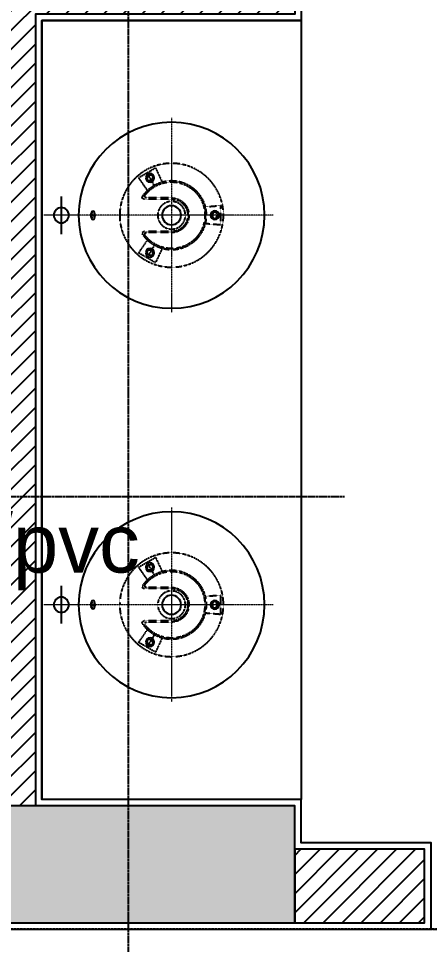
# Model space of a CAD drawing. Header units: inches. Extents: x 1721084 to 1854744, y 225101 to 488646.
# Drawn here: x 1785634 to 1786584, y 237591 to 239731 of the extents above; entities that cross this region are included whole.
import ezdxf

# ---------------------------------------------------------------- set-up
doc = ezdxf.new("R2010")
doc.units = ezdxf.units.IN
doc.header["$MEASUREMENT"] = 0
for name, pattern in [('X-PL-T5$0$X-GRID-TYPICAL$0$CENTER2', [1.125, 0.75, -0.125, 0.125, -0.125]), ('X-PL-T5$0$X-PL-T5$0$DASHEDX2', [1.5, 1, -0.5]), ('X-PL-T5$0$X-WC-ME_3_5$0$CENTER', [6, 3, -1, 1, -1]), ('X-PL-T5$0$X-WC-ME_3_5$0$DASHED', [0.75, 0.5, -0.25])]:
    doc.linetypes.add(name, pattern=pattern)
for name, color, linetype in [('A-ANNO-DIM 100', 252, 'Continuous'), ('X-PL-T5$0$A-XREF', 250, 'Continuous'), ('X-PL-T5$0$X-GRID-TYPICAL$0$A-GRID', 250, 'X-PL-T5$0$X-GRID-TYPICAL$0$CENTER2'), ('X-PL-T5$0$X-PL-T5$0$A-FLOR-WALL', 250, 'Continuous'), ('X-PL-T5$0$X-PL-T5$0$A-XREF', 250, 'Continuous'), ('X-PL-T5$0$X-PL-T5$0$B- Ranh Lo Gioi', 250, 'X-PL-T5$0$X-PL-T5$0$DASHEDX2'), ('X-PL-T5$0$X-WC-ME_3_5$0$A-FLOR-PATT', 250, 'Continuous'), ('X-PL-T5$0$X-WC-ME_3_5$0$A-FLOR-WALL', 7, 'Continuous'), ('X-PL-T5$0$X-WC-ME_3_5$0$A-FLOR-WALL-FNSH', 16, 'Continuous'), ('X-PL-T5$0$X-WC-ME_3_5$0$A-FURN-EQPM', 49, 'Continuous'), ('X-PL-T5$0$XREF1$0$A-FLOR-COLS-CONC', 6, 'Continuous'), ('X-PL-T5$0$XREF1$0$A-FLOR-PATT', 250, 'Continuous')]:
    doc.layers.add(name, color=color, linetype=linetype)
doc.styles.add('HDUNGARC', font='vn_vni.shx')

# ---------------------------------------------------------------- blocks, each defined once
blk = doc.blocks.new('X-PL-T5$0$X-GRID-TYPICAL')
at = {"layer": 'X-PL-T5$0$X-GRID-TYPICAL$0$A-GRID', "ltscale": 8}
for p, q in [((15100, -3650), (15100, 14420)), ((-3600, 0), (15600, 0)), ((-3600, -1000), (30944.3, -1000))]:
    blk.add_line(p, q, dxfattribs=at)
blk = doc.blocks.new('X-PL-T5$0$X-WC-ME_3_5$0$lavabo am plan')
at = {"linetype": 'X-PL-T5$0$X-WC-ME_3_5$0$CENTER', "lineweight": 13, "ltscale": 0.3}
for p, q in [((0, 235), (0, -295.7)), ((225, 0), (-225, 0))]:
    blk.add_line(p, q, dxfattribs=at)
at = {"linetype": 'X-PL-T5$0$X-WC-ME_3_5$0$DASHED'}
for p, q in [((-22.5, 113.5), (-19.5, 77.6)), ((22.5, 113.5), (-22.5, 113.5)), ((19.5, 77.6), (22.5, 113.5)), ((-40, 0), (-40, -58.2)), ((-37.5, 0), (-37.5, -63.7)), ((37.5, 0), (37.5, -63.7)), ((40, 0), (40, -58.2)), ((-76.9, -21.9), (-109.5, -37.2)), ((-109.5, -37.2), (-87, -76.2)), ((-66.7, -38.5), (-98.3, -56.7)), ((66.7, -38.5), (98.3, -56.7)), ((109.5, -37.2), (76.9, -21.9)), ((87, -76.2), (109.5, -37.2)), ((-87, -76.2), (-57.4, -55.7)), ((57.4, -55.7), (87, -76.2))]:
    blk.add_line(p, q, dxfattribs=at)
for p, q in [((0, -187), (0, -177)), ((43.6, -255), (-43.6, -255))]:
    blk.add_line(p, q)
for centre, radius in [((0, 0), 215), ((0, 99.9), 10), ((0, 0), 22), ((-86.5, -49.9), 10), ((86.5, -49.9), 10), ((0, -255), 17.5)]:
    blk.add_circle(centre, radius)
for radius in [120, 32]:
    blk.add_circle((0, 0), radius, dxfattribs=at)
for centre, radius, start, end in [((0, 0), 80, 303.0966, 236.9034), ((0, 0), 77, 307.0664, 232.9336), ((0, 0), 40, 0, 180), ((0, 0), 37.5, 0, 180), ((-44, -58.2), 4, 232.9336, 0), ((-41.5, -63.7), 4, 236.9034, 0), ((41.5, -63.7), 4, 180, 303.0966), ((44, -58.2), 4, 180, 307.0664)]:
    blk.add_arc(centre, radius, start, end, dxfattribs=at)
blk.add_arc((0, -200.3), 17.3, 63.2447, 116.7553)
for centre, major_axis, ratio in [((0, 99.9), (7.5, 0), 0.733333), ((-86.5, -49.9), (3.75, -6.5), 0.733333), ((86.5, -49.9), (3.75, 6.5), 0.733333), ((0, -182), (9.5, 0), 0.526316)]:
    blk.add_ellipse(centre, major_axis=major_axis, ratio=ratio)
blk = doc.blocks.new('X-PL-T5$0$X-WC-ME_3_5')
at = {"layer": 'X-PL-T5$0$X-WC-ME_3_5$0$A-FLOR-PATT'}
h = blk.add_hatch(dxfattribs=at)
h.set_pattern_fill('ANSI31', color=250, scale=250)
h.paths.add_polyline_path([(13685, 2485), (13585, 2485), (13585, 2415), (13685, 2415)])
h.paths.add_polyline_path([(15675, 2485), (14625, 2485), (14625, 2415), (15415, 2415), (15415, 1185), (14815, 1185), (14815, -715), (14885, -715), (14885, 1115), (15485, 1115), (15485, 2415), (15675, 2415)])
h.paths.add_polyline_path([(17779, 2085), (16785, 2085), (16785, 2885), (16715, 2885), (16715, 2485), (16615, 2485), (16615, 2415), (16715, 2415), (16715, 615), (16785, 615), (16785, 2015), (17709, 2015), (17709, 615), (19915, 615), (19915, 685), (17779, 685)])
h.paths.add_polyline_path([(20685, 2085), (20515, 2085), (20515, 685), (20685, 685)])
h = blk.add_hatch(dxfattribs=at)
h.set_pattern_fill('ANSI31', color=250, scale=250)
h.paths.add_polyline_path([(15785, -815), (15485, -815), (15485, -985), (15785, -985)])
at = {"layer": 'X-PL-T5$0$X-WC-ME_3_5$0$A-FLOR-WALL'}
blk.add_lwpolyline([(14815, -715), (14815, 1185), (15415, 1185), (15415, 2415), (14625, 2415), (14625, 2485), (15675, 2485), (15675, 2415), (15485, 2415), (15485, 1115), (14885, 1115), (14885, -715), (14815, -715)], dxfattribs=at)
blk.add_lwpolyline([(15485, -985), (15785, -985), (15785, -815), (15485, -815)], close=True, dxfattribs=at)
at = {"layer": 'X-PL-T5$0$X-WC-ME_3_5$0$A-FLOR-WALL-FNSH', "ltscale": 200}
for points in [[(15400, 2400), (14610, 2400), (14610, 2500), (15690, 2500), (15690, 2400), (15500, 2400), (15500, 1100), (14900, 1100), (14900, -700)], [(14800, -1000), (15800, -1000), (15800, -800), (15500, -800), (15500, -700), (14900, -700)]]:
    blk.add_lwpolyline(points, dxfattribs=at)
at = {"layer": 'X-PL-T5$0$X-WC-ME_3_5$0$A-FURN-EQPM'}
blk.add_lwpolyline([(14900, 1100), (15500, 1100), (15500, -700), (14900, -700)], close=True, dxfattribs=at)
at = {"layer": 'X-PL-T5$0$X-WC-ME_3_5$0$A-FURN-EQPM', "xscale": -1, "rotation": 270}
for p in [(15200, 650), (15200, -250)]:
    blk.add_blockref('X-PL-T5$0$X-WC-ME_3_5$0$lavabo am plan', p, dxfattribs=at)
blk = doc.blocks.new('X-PL-T5$0$XREF1')
at = {"layer": 'X-PL-T5$0$XREF1$0$A-FLOR-PATT'}
h = blk.add_hatch(dxfattribs=at)
h.set_pattern_fill('!BTCT', color=250, scale=20, pattern_type=2)
h.set_pattern_definition([(50, (0, 0), (143.45204, -12.55043), [15, -165]), (355, (0, 0), (-27.7503, 150.4384), [12, -132]), (100.4514, (11.95, -1.05), (115.7019, 137.8879), [12.74804, -140.2284]), (46.1842, (0, 40), (213.4482, -33.1038), [22.5, -247.5]), (96.6356, (17.79, 37.24), (186.9325, 194.8236), [19.122, -210.3426]), (351.1842, (0, 40), (186.9324, 194.8237), [18, -198]), (21, (20, 30), (119.3814, -80.5238), [15, -165]), (326, (20, 30), (48.6631, 145.03), [12, -132]), (71.4514, (29.95, 23.29), (168.0445, 64.5061), [12.74804, -140.2284]), (37.5, (0, 0), (2.43197, 66.57877), [0, -130.4, 0, -134, 0, -132.5]), (7.5, (0, 0), (52.6139, 78.88234), [0, -76.4, 0, -127.4, 0, -50.5]), (327.5, (-44.6, 0), (106.76449, -4.51097), [0, -50, 0, -156, 0, -207]), (317.5, (-64.6, 0), (116.63723, 20.021), [0, -65, 0, -103.6, 0, -147]), (45, (0, 0), (-60.10408, 60.10408), []), (45, (0, 24.5), (-60.10408, 60.10408), [])])
h.paths.add_polyline_path([(20685, 3915), (20685, 4285), (20415, 4285), (20415, 3915)])
h.paths.add_polyline_path([(19915, 685), (19915, 374.6), (20685, 374.6), (20685, 685)])
h.paths.add_polyline_path([(15485, -985), (15485, -715), (14815, -715), (14815, -985)])
h.paths.add_polyline_path([(15385, 4285), (15015, 4285), (15015, 3915), (15385, 3915)])
h.paths.add_polyline_path([(8785, 5465), (8785, 5935), (8315, 5935), (8315, 5465)])
h.paths.add_polyline_path([(300, 385), (15, 385), (15, 15), (300, 15)])
h.paths.add_polyline_path([(4265, -985), (4735, -985), (4735, -715), (4265, -715)])
h.paths.add_polyline_path([(8515, -985), (8785, -985), (8785, -615), (8515, -615)])
h.paths.add_polyline_path([(15, 5465), (485, 5465), (485, 5935), (15, 5935)])
h.paths.add_polyline_path([(285, 11335), (15, 11335), (15, 10965), (285, 10965)])
h.paths.add_polyline_path([(8785, 11336.6), (8515, 11352.5), (8515, 10965), (8785, 10965)])
h.paths.add_polyline_path([(4735, 11575.6), (4265, 11603.3), (4265, 11315), (4735, 11315)])
h.paths.add_polyline_path([(20685, 10634.3), (20415, 10650.2), (20415, 10215), (20685, 10215)])
h.paths.add_polyline_path([(15485, 10941.1), (15015, 10968.9), (15015, 10665), (15485, 10665)])
h.paths.add_polyline_path([(25585, 10345.1), (25415, 10355.1), (25415, 10060.1), (25585, 10060.1)])
at = {"layer": 'X-PL-T5$0$XREF1$0$A-FLOR-COLS-CONC'}
blk.add_lwpolyline([(14815, -985), (15485, -985), (15485, -715), (14815, -715)], close=True, dxfattribs=at)
blk = doc.blocks.new('X-PL-T5$0$X-PL-T5')
at = {"layer": 'X-PL-T5$0$X-PL-T5$0$B- Ranh Lo Gioi', "color": 4, "linetype": 'X-PL-T5$0$X-PL-T5$0$DASHEDX2', "ltscale": 5}
blk.add_line((-187.5, -998.5), (19507.1, -998.5), dxfattribs=at)
blk.add_blockref('X-PL-T5$0$X-GRID-TYPICAL', (0, 0))
at = {"layer": 'X-PL-T5$0$X-PL-T5$0$A-FLOR-WALL'}
blk.add_blockref('X-PL-T5$0$X-WC-ME_3_5', (0, 0), dxfattribs=at)
at = {"layer": 'X-PL-T5$0$X-PL-T5$0$A-XREF'}
blk.add_blockref('X-PL-T5$0$XREF1', (0, 0), dxfattribs=at)
blk = doc.blocks.new('X-PL-T5')
at = {"layer": 'X-PL-T5$0$A-XREF'}
blk.add_blockref('X-PL-T5$0$X-PL-T5', (0, 0), dxfattribs=at)

msp = doc.modelspace()

# ---------------------------------------------------------------- block references
msp.add_blockref('X-PL-T5', (1770787.6, 238626.4))

# ---------------------------------------------------------------- next in the draw order: texts
at = {"layer": 'A-ANNO-DIM 100', "color": 3, "insert": (1784426, 238409.3), "char_height": 135, "attachment_point": 7, "rotation": 0.0308, "style": 'HDUNGARC'}
msp.add_mtext('\\A1;{\\fArial|b0|i0|c0|p34;2x1.5mm2-cu/pvc}', dxfattribs=at)

doc.saveas('drawing.dxf')
